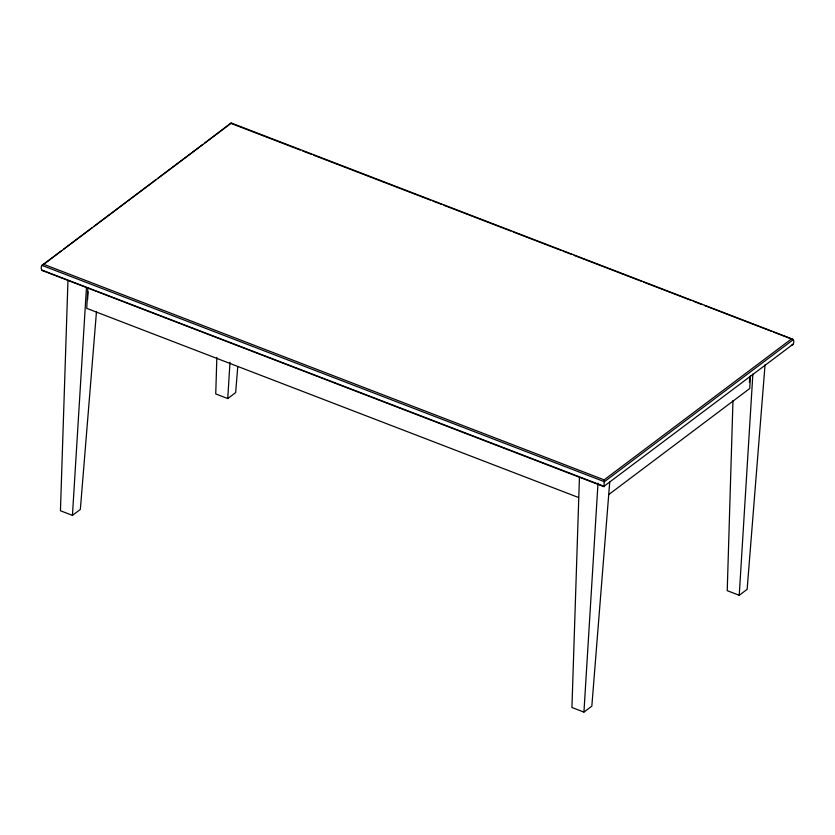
<?xml version="1.0" encoding="UTF-8"?>
<svg xmlns="http://www.w3.org/2000/svg" width="835" height="835" viewBox="0 0 835 835"><rect width="100%" height="100%" fill="white"/><g stroke="black" fill="none" stroke-linecap="round" stroke-linejoin="round"><path stroke-width="1.25" d="M216.839 357.474L215.743 393.943L227.746 398.556L235.647 392.617L237.766 366.638M732.973 400.508L727.233 590.669L739.236 595.282L747.137 589.343L765.037 364.937M43.096 270.926C40.132 270.749 40.79 264.371 43.681 264.298L604.143 479.854L604.091 486.721L43.305 270.916M67.948 280.706L60.444 510.759L72.447 515.372L80.348 509.423L96.453 312.008M86.443 287.814L72.447 515.372M87.863 287.96L86.725 308.355L578.509 497.493M87.623 299.535L88.061 291.749M579.438 477.422L571.933 707.485L583.936 712.098L591.838 706.149L609.748 481.753M597.996 483.267L583.936 712.098M749.423 382.357L749.642 378.474M750.456 375.771L749.736 388.515L608.694 494.612M752.867 374.101L739.236 595.282M791.319 345.408C794.283 345.335 794.889 338.613 791.695 338.78L231.055 122.922L204.899 142.868M227.746 398.556L229.99 362.306M230.836 123.361L300.224 150.049M61.727 250.563L42.011 265.394L604.415 481.701L793.25 339.668M63.794 249.007L91.808 227.934M93.885 226.379L156.135 179.546M158.212 177.991L202.821 144.434M43.681 264.298L231.232 123.215M604.143 479.854L791.695 338.78M603.768 486.481L792.989 344.302M302.667 150.978L311.184 154.256M313.616 155.195L430.484 200.139M432.916 201.078L441.444 204.356M443.876 205.295L510.832 231.044M513.264 231.984L560.734 250.239M563.176 251.178L571.693 254.456M574.125 255.385L641.082 281.144M643.514 282.073L690.994 300.339M693.426 301.278L701.953 304.556M704.385 305.485L771.342 331.234M773.774 332.173L792.029 339.198M41.75 270.039L604.164 486.346"/></g></svg>
